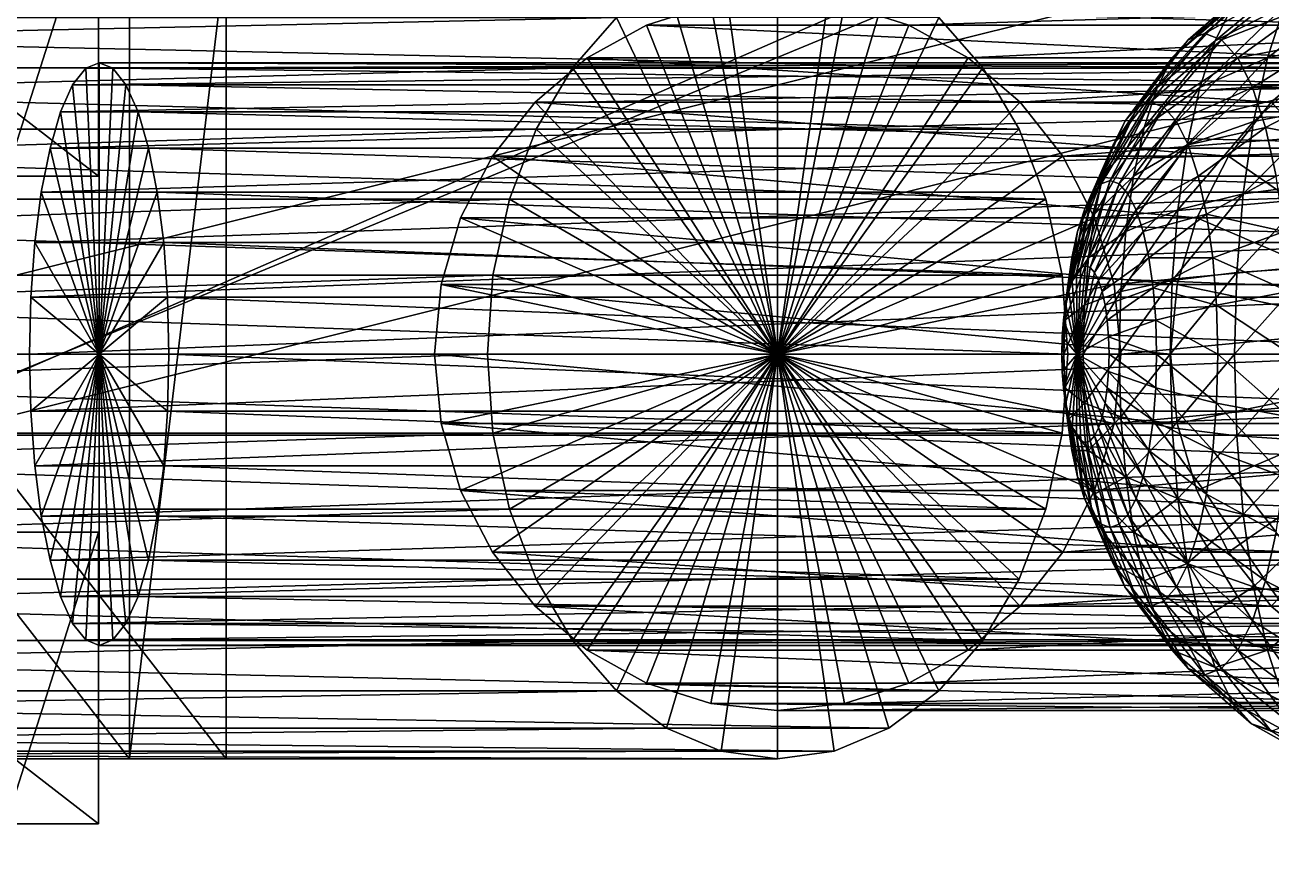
# Model space of a CAD drawing. Header units: millimetres. Extents: x -510 to 550, y -577 to 577.
# Drawn here: x 252.8 to 329.8, y 228.9 to 280.3 of the extents above; entities that cross this region are included whole.
import ezdxf

# ---------------------------------------------------------------- set-up
doc = ezdxf.new("R2010")
doc.units = ezdxf.units.MM
for name, color, linetype, true_color in [('aux_case_cover', 7, 'Continuous', 0xd6dee3), ('aux_case_floor', 7, 'Continuous', 0xd6dee3), ('aux_left_carriage', 7, 'Continuous', 0x5c6b75), ('aux_right_carriage', 7, 'Continuous', 0x5c6b75), ('bogie_left_visual_1', 7, 'Continuous', 0x5c6b75), ('secondary_elbow_joint_visual', 7, 'Continuous', 0xd6dee3), ('secondary_gripper_palm_visual', 7, 'Continuous', 0xd6dee3), ('secondary_link1_visual', 7, 'Continuous', 0xd6dee3), ('secondary_link2_visual', 7, 'Continuous', 0xd6dee3), ('secondary_link3_visual', 7, 'Continuous', 0xd6dee3)]:
    doc.layers.add(name, color=color, linetype=linetype, true_color=true_color)

msp = doc.modelspace()

# ---------------------------------------------------------------- linework, layer by layer
at = {"layer": 'aux_case_cover', "true_color": 0xd6dee3}
for points in [[(104, 194, 265), (406, 326, 265), (406, 194, 265)], [(104, 194, 265), (104, 326, 265), (406, 326, 265)], [(104, 194, 271), (406, 194, 271), (406, 326, 271)], [(104, 194, 271), (406, 326, 271), (104, 326, 271)]]:
    msp.add_3dface(points, dxfattribs=at)
at = {"layer": 'aux_case_floor', "true_color": 0xd6dee3}
for points in [[(110, 200, -39), (400, 320, -39), (400, 200, -39)], [(110, 200, -39), (110, 320, -39), (400, 320, -39)], [(110, 200, -33), (400, 200, -33), (400, 320, -33)], [(110, 200, -33), (400, 320, -33), (110, 320, -33)]]:
    msp.add_3dface(points, dxfattribs=at)
at = {"layer": 'aux_left_carriage', "true_color": 0x5c6b75}
for points in [[(257.388, 271, 204.235), (234.085, 289, 209.977), (234.085, 271, 209.977)], [(257.388, 271, 204.235), (257.388, 289, 204.235), (234.085, 289, 209.977)], [(257.388, 289, 204.235), (257.388, 271, 204.235), (251.646, 271, 180.932)], [(257.388, 289, 204.235), (251.646, 271, 180.932), (251.646, 289, 180.932)], [(257.388, 271, 204.235), (234.085, 271, 209.977), (228.343, 271, 186.674)], [(257.388, 271, 204.235), (228.343, 271, 186.674), (251.646, 271, 180.932)]]:
    msp.add_3dface(points, dxfattribs=at)
at = {"layer": 'aux_right_carriage', "true_color": 0x5c6b75}
for points in [[(257.388, 231, 204.235), (234.085, 249, 209.977), (234.085, 231, 209.977)], [(257.388, 231, 204.235), (257.388, 249, 204.235), (234.085, 249, 209.977)], [(234.085, 249, 209.977), (257.388, 249, 204.235), (251.646, 249, 180.932)], [(257.388, 249, 204.235), (257.388, 231, 204.235), (251.646, 231, 180.932)], [(257.388, 249, 204.235), (251.646, 231, 180.932), (251.646, 249, 180.932)], [(257.388, 231, 204.235), (234.085, 231, 209.977), (228.343, 231, 186.674)], [(257.388, 231, 204.235), (228.343, 231, 186.674), (251.646, 231, 180.932)]]:
    msp.add_3dface(points, dxfattribs=at)
at = {"layer": 'bogie_left_visual_1', "true_color": 0x5c6b75}
for points in [[(212.709, 255, -108.201), (412.881, 305, -298.075), (412.881, 255, -298.075)], [(212.709, 255, -108.201), (212.709, 305, -108.201), (412.881, 305, -298.075)], [(247.119, 255, -71.925), (447.291, 255, -261.799), (447.291, 305, -261.799)], [(247.119, 255, -71.925), (447.291, 305, -261.799), (247.119, 305, -71.925)], [(212.709, 255, -108.201), (412.881, 255, -298.075), (447.291, 255, -261.799)], [(212.709, 255, -108.201), (447.291, 255, -261.799), (247.119, 255, -71.925)]]:
    msp.add_3dface(points, dxfattribs=at)
at = {"layer": 'secondary_elbow_joint_visual', "true_color": 0xd6dee3}
for points in [[(331.843, 283.899, 163.661), (330.647, 281.509, 159.352), (326.367, 279.358, 162.032)], [(331.843, 283.899, 163.661), (326.367, 279.358, 162.032), (327.444, 281.509, 165.91)], [(328.612, 282.834, 170.118), (327.444, 281.509, 165.91), (323.712, 278.292, 168.329)], [(328.612, 282.834, 170.118), (323.712, 278.292, 168.329), (324.705, 279.419, 171.908)], [(329.827, 283.281, 174.495), (328.612, 282.834, 170.118), (324.705, 279.419, 171.908)], [(329.827, 283.281, 174.495), (324.705, 279.419, 171.908), (325.739, 279.799, 175.63)], [(331.042, 282.834, 178.871), (329.827, 283.281, 174.495), (325.739, 279.799, 175.63)], [(331.042, 282.834, 178.871), (325.739, 279.799, 175.63), (326.772, 279.419, 179.352)], [(332.21, 281.509, 183.08), (331.042, 282.834, 178.871), (326.772, 279.419, 179.352)], [(335.471, 282.834, 157.094), (334.358, 279.419, 153.084), (329.598, 278.292, 155.575)], [(335.471, 282.834, 157.094), (329.598, 278.292, 155.575), (330.647, 281.509, 159.352)], [(327.444, 281.509, 165.91), (326.367, 279.358, 162.032), (322.796, 276.462, 165.031)], [(327.444, 281.509, 165.91), (322.796, 276.462, 165.031), (323.712, 278.292, 168.329)], [(330.647, 281.509, 159.352), (329.598, 278.292, 155.575), (325.423, 276.462, 158.633)], [(330.647, 281.509, 159.352), (325.423, 276.462, 158.633), (326.367, 279.358, 162.032)], [(332.21, 281.509, 183.08), (326.772, 279.419, 179.352), (327.765, 278.292, 182.931)], [(333.287, 279.358, 186.958), (332.21, 281.509, 183.08), (327.765, 278.292, 182.931)], [(325.739, 279.799, 175.63), (324.705, 279.419, 171.908), (321.572, 275.257, 173.637)], [(325.739, 279.799, 175.63), (321.572, 275.257, 173.637), (322.383, 275.556, 176.561)], [(326.772, 279.419, 179.352), (325.739, 279.799, 175.63), (322.383, 275.556, 176.561)], [(324.705, 279.419, 171.908), (323.712, 278.292, 168.329), (320.791, 274.372, 170.825)], [(324.705, 279.419, 171.908), (320.791, 274.372, 170.825), (321.572, 275.257, 173.637)], [(326.367, 279.358, 162.032), (325.423, 276.462, 158.633), (321.994, 274, 162.14)], [(326.367, 279.358, 162.032), (321.994, 274, 162.14), (322.796, 276.462, 165.031)], [(326.772, 279.419, 179.352), (322.383, 275.556, 176.561), (323.195, 275.257, 179.486)], [(327.765, 278.292, 182.931), (326.772, 279.419, 179.352), (323.195, 275.257, 179.486)], [(333.287, 279.358, 186.958), (327.765, 278.292, 182.931), (328.681, 276.462, 186.229)], [(334.231, 276.462, 190.357), (333.287, 279.358, 186.958), (328.681, 276.462, 186.229)], [(334.358, 279.419, 153.084), (333.445, 275.257, 149.793), (328.738, 274.372, 152.475)], [(334.358, 279.419, 153.084), (328.738, 274.372, 152.475), (329.598, 278.292, 155.575)], [(323.712, 278.292, 168.329), (322.796, 276.462, 165.031), (320.072, 272.934, 168.234)], [(323.712, 278.292, 168.329), (320.072, 272.934, 168.234), (320.791, 274.372, 170.825)], [(327.765, 278.292, 182.931), (323.195, 275.257, 179.486), (323.976, 274.372, 182.297)], [(328.681, 276.462, 186.229), (327.765, 278.292, 182.931), (323.976, 274.372, 182.297)], [(329.598, 278.292, 155.575), (328.738, 274.372, 152.475), (324.649, 272.934, 155.843)], [(329.598, 278.292, 155.575), (324.649, 272.934, 155.843), (325.423, 276.462, 158.633)], [(322.796, 276.462, 165.031), (321.994, 274, 162.14), (319.441, 271, 165.962)], [(322.796, 276.462, 165.031), (319.441, 271, 165.962), (320.072, 272.934, 168.234)], [(325.423, 276.462, 158.633), (324.649, 272.934, 155.843), (321.335, 271, 159.768)], [(325.423, 276.462, 158.633), (321.335, 271, 159.768), (321.994, 274, 162.14)], [(328.681, 276.462, 186.229), (323.976, 274.372, 182.297), (324.695, 272.934, 184.889)], [(329.484, 274, 189.12), (328.681, 276.462, 186.229), (324.695, 272.934, 184.889)], [(334.231, 276.462, 190.357), (328.681, 276.462, 186.229), (329.484, 274, 189.12)], [(335.005, 272.934, 193.147), (334.231, 276.462, 190.357), (329.484, 274, 189.12)], [(321.572, 275.257, 173.637), (320.791, 274.372, 170.825), (318.793, 269.899, 173.302)], [(321.572, 275.257, 173.637), (318.793, 269.899, 173.302), (319.331, 270.509, 175.239)], [(322.383, 275.556, 176.561), (321.572, 275.257, 173.637), (319.331, 270.509, 175.239)], [(322.383, 275.556, 176.561), (319.331, 270.509, 175.239), (319.89, 270.715, 177.254)], [(323.195, 275.257, 179.486), (322.383, 275.556, 176.561), (319.89, 270.715, 177.254)], [(323.195, 275.257, 179.486), (319.89, 270.715, 177.254), (320.449, 270.509, 179.268)], [(323.976, 274.372, 182.297), (323.195, 275.257, 179.486), (320.449, 270.509, 179.268)], [(333.445, 275.257, 149.793), (332.766, 270.509, 147.348), (328.098, 269.899, 150.171)], [(333.445, 275.257, 149.793), (328.098, 269.899, 150.171), (328.738, 274.372, 152.475)], [(320.791, 274.372, 170.825), (320.072, 272.934, 168.234), (318.298, 268.909, 171.517)], [(320.791, 274.372, 170.825), (318.298, 268.909, 171.517), (318.793, 269.899, 173.302)], [(323.976, 274.372, 182.297), (320.449, 270.509, 179.268), (320.987, 269.899, 181.205)], [(324.695, 272.934, 184.889), (323.976, 274.372, 182.297), (320.987, 269.899, 181.205)], [(328.738, 274.372, 152.475), (328.098, 269.899, 150.171), (324.073, 268.909, 153.77)], [(328.738, 274.372, 152.475), (324.073, 268.909, 153.77), (324.649, 272.934, 155.843)], [(321.994, 274, 162.14), (321.335, 271, 159.768), (318.923, 268.642, 164.098)], [(321.994, 274, 162.14), (318.923, 268.642, 164.098), (319.441, 271, 165.962)], [(329.484, 274, 189.12), (324.695, 272.934, 184.889), (325.326, 271, 187.16)], [(330.142, 271, 191.492), (329.484, 274, 189.12), (325.326, 271, 187.16)], [(335.005, 272.934, 193.147), (329.484, 274, 189.12), (330.142, 271, 191.492)], [(320.072, 272.934, 168.234), (319.441, 271, 165.962), (317.863, 267.577, 169.953)], [(320.072, 272.934, 168.234), (317.863, 267.577, 169.953), (318.298, 268.909, 171.517)], [(324.649, 272.934, 155.843), (324.073, 268.909, 153.77), (320.846, 267.577, 158.005)], [(324.649, 272.934, 155.843), (320.846, 267.577, 158.005), (321.335, 271, 159.768)], [(324.695, 272.934, 184.889), (320.987, 269.899, 181.205), (321.483, 268.909, 182.99)], [(325.326, 271, 187.16), (324.695, 272.934, 184.889), (321.483, 268.909, 182.99)], [(319.441, 271, 165.962), (318.923, 268.642, 164.098), (317.507, 265.953, 168.669)], [(319.441, 271, 165.962), (317.507, 265.953, 168.669), (317.863, 267.577, 169.953)], [(319.331, 270.509, 175.239), (318.793, 269.899, 173.302), (317.796, 265.047, 175.665)], [(319.331, 270.509, 175.239), (317.796, 265.047, 175.665), (318.07, 265.358, 176.653)], [(319.89, 270.715, 177.254), (319.331, 270.509, 175.239), (318.07, 265.358, 176.653)], [(319.89, 270.715, 177.254), (318.07, 265.358, 176.653), (318.355, 265.463, 177.68)], [(320.449, 270.509, 179.268), (319.89, 270.715, 177.254), (318.355, 265.463, 177.68)], [(320.449, 270.509, 179.268), (318.355, 265.463, 177.68), (318.64, 265.358, 178.707)], [(321.335, 271, 159.768), (320.846, 267.577, 158.005), (318.539, 265.953, 162.713)], [(321.335, 271, 159.768), (318.539, 265.953, 162.713), (318.923, 268.642, 164.098)], [(320.987, 269.899, 181.205), (320.449, 270.509, 179.268), (318.64, 265.358, 178.707)], [(325.326, 271, 187.16), (321.483, 268.909, 182.99), (321.917, 267.577, 184.554)], [(325.843, 268.642, 189.024), (325.326, 271, 187.16), (321.917, 267.577, 184.554)], [(330.142, 271, 191.492), (325.326, 271, 187.16), (325.843, 268.642, 189.024)], [(330.632, 267.577, 193.255), (330.142, 271, 191.492), (325.843, 268.642, 189.024)], [(332.766, 270.509, 147.348), (332.348, 265.358, 145.842), (327.705, 265.047, 148.753)], [(332.766, 270.509, 147.348), (327.705, 265.047, 148.753), (328.098, 269.899, 150.171)], [(318.793, 269.899, 173.302), (318.298, 268.909, 171.517), (317.543, 264.542, 174.755)], [(318.793, 269.899, 173.302), (317.543, 264.542, 174.755), (317.796, 265.047, 175.665)], [(320.987, 269.899, 181.205), (318.64, 265.358, 178.707), (318.914, 265.047, 179.694)], [(321.483, 268.909, 182.99), (320.987, 269.899, 181.205), (318.914, 265.047, 179.694)], [(328.098, 269.899, 150.171), (327.705, 265.047, 148.753), (323.719, 264.542, 152.493)], [(328.098, 269.899, 150.171), (323.719, 264.542, 152.493), (324.073, 268.909, 153.77)], [(318.298, 268.909, 171.517), (317.863, 267.577, 169.953), (317.322, 263.863, 173.958)], [(318.298, 268.909, 171.517), (317.322, 263.863, 173.958), (317.543, 264.542, 174.755)], [(321.483, 268.909, 182.99), (318.914, 265.047, 179.694), (319.167, 264.542, 180.604)], [(321.917, 267.577, 184.554), (321.483, 268.909, 182.99), (319.167, 264.542, 180.604)], [(324.073, 268.909, 153.77), (323.719, 264.542, 152.493), (320.544, 263.863, 156.919)], [(324.073, 268.909, 153.77), (320.544, 263.863, 156.919), (320.846, 267.577, 158.005)], [(318.923, 268.642, 164.098), (318.539, 265.953, 162.713), (317.242, 264.101, 167.715)], [(318.923, 268.642, 164.098), (317.242, 264.101, 167.715), (317.507, 265.953, 168.669)], [(325.843, 268.642, 189.024), (321.917, 267.577, 184.554), (322.273, 265.953, 185.838)], [(326.228, 265.953, 190.409), (325.843, 268.642, 189.024), (322.273, 265.953, 185.838)], [(330.632, 267.577, 193.255), (325.843, 268.642, 189.024), (326.228, 265.953, 190.409)], [(317.863, 267.577, 169.953), (317.507, 265.953, 168.669), (317.14, 263.035, 173.303)], [(317.863, 267.577, 169.953), (317.14, 263.035, 173.303), (317.322, 263.863, 173.958)], [(320.846, 267.577, 158.005), (320.544, 263.863, 156.919), (318.302, 263.035, 161.86)], [(320.846, 267.577, 158.005), (318.302, 263.035, 161.86), (318.539, 265.953, 162.713)], [(321.917, 267.577, 184.554), (319.167, 264.542, 180.604), (319.388, 263.863, 181.402)], [(322.273, 265.953, 185.838), (321.917, 267.577, 184.554), (319.388, 263.863, 181.402)], [(330.933, 263.863, 194.341), (330.632, 267.577, 193.255), (326.228, 265.953, 190.409)], [(317.507, 265.953, 168.669), (317.242, 264.101, 167.715), (317.005, 262.09, 172.817)], [(317.507, 265.953, 168.669), (317.005, 262.09, 172.817), (317.14, 263.035, 173.303)], [(318.539, 265.953, 162.713), (318.302, 263.035, 161.86), (317.079, 262.09, 167.127)], [(318.539, 265.953, 162.713), (317.079, 262.09, 167.127), (317.242, 264.101, 167.715)], [(322.273, 265.953, 185.838), (319.388, 263.863, 181.402), (319.57, 263.035, 182.056)], [(322.538, 264.101, 186.792), (322.273, 265.953, 185.838), (319.57, 263.035, 182.056)], [(326.228, 265.953, 190.409), (322.273, 265.953, 185.838), (322.538, 264.101, 186.792)], [(326.465, 263.035, 191.262), (326.228, 265.953, 190.409), (322.538, 264.101, 186.792)], [(330.933, 263.863, 194.341), (326.228, 265.953, 190.409), (326.465, 263.035, 191.262)], [(317.796, 265.047, 175.665), (317.543, 264.542, 174.755), (317.837, 260, 177.824)], [(318.07, 265.358, 176.653), (317.796, 265.047, 175.665), (317.837, 260, 177.824)], [(318.64, 265.358, 178.707), (318.355, 265.463, 177.68), (317.837, 260, 177.824)], [(318.355, 265.463, 177.68), (318.07, 265.358, 176.653), (317.837, 260, 177.824)], [(318.914, 265.047, 179.694), (318.64, 265.358, 178.707), (317.837, 260, 177.824)], [(319.167, 264.542, 180.604), (318.914, 265.047, 179.694), (317.837, 260, 177.824)], [(327.705, 265.047, 148.753), (327.572, 260, 148.274), (323.599, 260, 152.062)], [(327.705, 265.047, 148.753), (323.599, 260, 152.062), (323.719, 264.542, 152.493)], [(332.348, 265.358, 145.842), (332.207, 260, 145.334), (327.572, 260, 148.274)], [(332.348, 265.358, 145.842), (327.572, 260, 148.274), (327.705, 265.047, 148.753)], [(317.242, 264.101, 167.715), (317.079, 262.09, 167.127), (316.922, 261.066, 172.517)], [(317.242, 264.101, 167.715), (316.922, 261.066, 172.517), (317.005, 262.09, 172.817)], [(317.543, 264.542, 174.755), (317.322, 263.863, 173.958), (317.837, 260, 177.824)], [(319.388, 263.863, 181.402), (319.167, 264.542, 180.604), (317.837, 260, 177.824)], [(322.538, 264.101, 186.792), (319.57, 263.035, 182.056), (319.705, 262.09, 182.543)], [(322.701, 262.09, 187.38), (322.538, 264.101, 186.792), (319.705, 262.09, 182.543)], [(323.719, 264.542, 152.493), (323.599, 260, 152.062), (320.442, 260, 156.552)], [(323.719, 264.542, 152.493), (320.442, 260, 156.552), (320.544, 263.863, 156.919)], [(326.465, 263.035, 191.262), (322.538, 264.101, 186.792), (322.701, 262.09, 187.38)], [(317.322, 263.863, 173.958), (317.14, 263.035, 173.303), (317.837, 260, 177.824)], [(319.57, 263.035, 182.056), (319.388, 263.863, 181.402), (317.837, 260, 177.824)], [(320.544, 263.863, 156.919), (320.442, 260, 156.552), (318.222, 260, 161.572)], [(320.544, 263.863, 156.919), (318.222, 260, 161.572), (318.302, 263.035, 161.86)], [(331.035, 260, 194.707), (330.933, 263.863, 194.341), (326.465, 263.035, 191.262)], [(317.14, 263.035, 173.303), (317.005, 262.09, 172.817), (317.837, 260, 177.824)], [(318.302, 263.035, 161.86), (318.222, 260, 161.572), (317.024, 260, 166.929)], [(318.302, 263.035, 161.86), (317.024, 260, 166.929), (317.079, 262.09, 167.127)], [(319.705, 262.09, 182.543), (319.57, 263.035, 182.056), (317.837, 260, 177.824)], [(326.545, 260, 191.55), (326.465, 263.035, 191.262), (322.701, 262.09, 187.38)], [(331.035, 260, 194.707), (326.465, 263.035, 191.262), (326.545, 260, 191.55)], [(317.079, 262.09, 167.127), (317.024, 260, 166.929), (316.894, 260, 172.416)], [(317.079, 262.09, 167.127), (316.894, 260, 172.416), (316.922, 261.066, 172.517)], [(317.005, 262.09, 172.817), (316.922, 261.066, 172.517), (317.837, 260, 177.824)], [(319.788, 261.066, 182.842), (319.705, 262.09, 182.543), (317.837, 260, 177.824)], [(322.701, 262.09, 187.38), (319.705, 262.09, 182.543), (319.788, 261.066, 182.842)], [(322.757, 260, 187.578), (322.701, 262.09, 187.38), (319.788, 261.066, 182.842)], [(326.545, 260, 191.55), (322.701, 262.09, 187.38), (322.757, 260, 187.578)], [(316.922, 261.066, 172.517), (316.894, 260, 172.416), (317.837, 260, 177.824)], [(319.816, 260, 182.943), (319.788, 261.066, 182.842), (317.837, 260, 177.824)], [(322.757, 260, 187.578), (319.788, 261.066, 182.842), (319.816, 260, 182.943)], [(317.024, 260, 166.929), (316.922, 258.934, 172.517), (316.894, 260, 172.416)], [(316.894, 260, 172.416), (316.922, 258.934, 172.517), (317.837, 260, 177.824)], [(317.024, 260, 166.929), (317.079, 257.91, 167.127), (316.922, 258.934, 172.517)], [(316.922, 258.934, 172.517), (317.005, 257.91, 172.817), (317.837, 260, 177.824)], [(317.005, 257.91, 172.817), (317.14, 256.965, 173.303), (317.837, 260, 177.824)], [(318.222, 260, 161.572), (317.079, 257.91, 167.127), (317.024, 260, 166.929)], [(318.222, 260, 161.572), (318.302, 256.965, 161.86), (317.079, 257.91, 167.127)], [(317.14, 256.965, 173.303), (317.322, 256.137, 173.958), (317.837, 260, 177.824)], [(317.322, 256.137, 173.958), (317.543, 255.458, 174.755), (317.837, 260, 177.824)], [(317.543, 255.458, 174.755), (317.796, 254.953, 175.665), (317.837, 260, 177.824)], [(317.796, 254.953, 175.665), (318.07, 254.642, 176.653), (317.837, 260, 177.824)], [(318.07, 254.642, 176.653), (318.355, 254.537, 177.68), (317.837, 260, 177.824)], [(318.355, 254.537, 177.68), (318.64, 254.642, 178.707), (317.837, 260, 177.824)], [(318.64, 254.642, 178.707), (318.914, 254.953, 179.694), (317.837, 260, 177.824)], [(318.914, 254.953, 179.694), (319.167, 255.458, 180.604), (317.837, 260, 177.824)], [(319.167, 255.458, 180.604), (319.388, 256.137, 181.402), (317.837, 260, 177.824)], [(319.388, 256.137, 181.402), (319.57, 256.965, 182.056), (317.837, 260, 177.824)], [(319.57, 256.965, 182.056), (319.705, 257.91, 182.543), (317.837, 260, 177.824)], [(319.705, 257.91, 182.543), (319.788, 258.934, 182.842), (317.837, 260, 177.824)], [(319.788, 258.934, 182.842), (319.816, 260, 182.943), (317.837, 260, 177.824)], [(320.442, 260, 156.552), (318.302, 256.965, 161.86), (318.222, 260, 161.572)], [(320.442, 260, 156.552), (320.544, 256.137, 156.919), (318.302, 256.965, 161.86)], [(322.701, 257.91, 187.38), (319.816, 260, 182.943), (319.788, 258.934, 182.842)], [(322.701, 257.91, 187.38), (322.757, 260, 187.578), (319.816, 260, 182.943)], [(323.599, 260, 152.062), (320.544, 256.137, 156.919), (320.442, 260, 156.552)], [(323.599, 260, 152.062), (323.719, 255.458, 152.493), (320.544, 256.137, 156.919)], [(326.465, 256.965, 191.262), (322.757, 260, 187.578), (322.701, 257.91, 187.38)], [(326.465, 256.965, 191.262), (326.545, 260, 191.55), (322.757, 260, 187.578)], [(327.572, 260, 148.274), (323.719, 255.458, 152.493), (323.599, 260, 152.062)], [(327.572, 260, 148.274), (327.705, 254.953, 148.753), (323.719, 255.458, 152.493)], [(330.933, 256.137, 194.341), (326.545, 260, 191.55), (326.465, 256.965, 191.262)], [(330.933, 256.137, 194.341), (331.035, 260, 194.707), (326.545, 260, 191.55)], [(332.207, 260, 145.334), (327.705, 254.953, 148.753), (327.572, 260, 148.274)], [(332.207, 260, 145.334), (332.348, 254.642, 145.842), (327.705, 254.953, 148.753)], [(317.079, 257.91, 167.127), (317.005, 257.91, 172.817), (316.922, 258.934, 172.517)], [(322.538, 255.899, 186.792), (319.788, 258.934, 182.842), (319.705, 257.91, 182.543)], [(322.538, 255.899, 186.792), (322.701, 257.91, 187.38), (319.788, 258.934, 182.842)], [(317.079, 257.91, 167.127), (317.242, 255.899, 167.715), (317.005, 257.91, 172.817)], [(317.242, 255.899, 167.715), (317.14, 256.965, 173.303), (317.005, 257.91, 172.817)], [(318.302, 256.965, 161.86), (317.242, 255.899, 167.715), (317.079, 257.91, 167.127)], [(322.273, 254.047, 185.838), (319.705, 257.91, 182.543), (319.57, 256.965, 182.056)], [(322.273, 254.047, 185.838), (322.538, 255.899, 186.792), (319.705, 257.91, 182.543)], [(326.228, 254.047, 190.409), (322.701, 257.91, 187.38), (322.538, 255.899, 186.792)], [(326.228, 254.047, 190.409), (326.465, 256.965, 191.262), (322.701, 257.91, 187.38)], [(317.242, 255.899, 167.715), (317.507, 254.047, 168.669), (317.14, 256.965, 173.303)], [(317.507, 254.047, 168.669), (317.322, 256.137, 173.958), (317.14, 256.965, 173.303)], [(318.302, 256.965, 161.86), (318.539, 254.047, 162.713), (317.242, 255.899, 167.715)], [(320.544, 256.137, 156.919), (318.539, 254.047, 162.713), (318.302, 256.965, 161.86)], [(321.917, 252.423, 184.554), (319.57, 256.965, 182.056), (319.388, 256.137, 181.402)], [(321.917, 252.423, 184.554), (322.273, 254.047, 185.838), (319.57, 256.965, 182.056)], [(330.632, 252.423, 193.255), (326.465, 256.965, 191.262), (326.228, 254.047, 190.409)], [(330.632, 252.423, 193.255), (330.933, 256.137, 194.341), (326.465, 256.965, 191.262)], [(318.539, 254.047, 162.713), (317.507, 254.047, 168.669), (317.242, 255.899, 167.715)], [(317.507, 254.047, 168.669), (317.863, 252.423, 169.953), (317.322, 256.137, 173.958)], [(317.863, 252.423, 169.953), (317.543, 255.458, 174.755), (317.322, 256.137, 173.958)], [(320.544, 256.137, 156.919), (320.846, 252.423, 158.005), (318.539, 254.047, 162.713)], [(321.483, 251.091, 182.99), (319.388, 256.137, 181.402), (319.167, 255.458, 180.604)], [(321.483, 251.091, 182.99), (321.917, 252.423, 184.554), (319.388, 256.137, 181.402)], [(323.719, 255.458, 152.493), (320.846, 252.423, 158.005), (320.544, 256.137, 156.919)], [(325.843, 251.358, 189.024), (322.538, 255.899, 186.792), (322.273, 254.047, 185.838)], [(325.843, 251.358, 189.024), (326.228, 254.047, 190.409), (322.538, 255.899, 186.792)], [(317.863, 252.423, 169.953), (318.298, 251.091, 171.517), (317.543, 255.458, 174.755)], [(318.298, 251.091, 171.517), (317.796, 254.953, 175.665), (317.543, 255.458, 174.755)], [(318.298, 251.091, 171.517), (318.793, 250.101, 173.302), (317.796, 254.953, 175.665)], [(318.793, 250.101, 173.302), (318.07, 254.642, 176.653), (317.796, 254.953, 175.665)], [(320.449, 249.491, 179.268), (318.914, 254.953, 179.694), (318.64, 254.642, 178.707)], [(320.987, 250.101, 181.205), (319.167, 255.458, 180.604), (318.914, 254.953, 179.694)], [(320.449, 249.491, 179.268), (320.987, 250.101, 181.205), (318.914, 254.953, 179.694)], [(320.987, 250.101, 181.205), (321.483, 251.091, 182.99), (319.167, 255.458, 180.604)], [(323.719, 255.458, 152.493), (324.073, 251.091, 153.77), (320.846, 252.423, 158.005)], [(327.705, 254.953, 148.753), (324.073, 251.091, 153.77), (323.719, 255.458, 152.493)], [(327.705, 254.953, 148.753), (328.098, 250.101, 150.171), (324.073, 251.091, 153.77)], [(332.348, 254.642, 145.842), (328.098, 250.101, 150.171), (327.705, 254.953, 148.753)], [(318.793, 250.101, 173.302), (319.331, 249.491, 175.239), (318.07, 254.642, 176.653)], [(319.331, 249.491, 175.239), (318.355, 254.537, 177.68), (318.07, 254.642, 176.653)], [(319.89, 249.285, 177.254), (318.64, 254.642, 178.707), (318.355, 254.537, 177.68)], [(319.331, 249.491, 175.239), (319.89, 249.285, 177.254), (318.355, 254.537, 177.68)], [(319.89, 249.285, 177.254), (320.449, 249.491, 179.268), (318.64, 254.642, 178.707)], [(332.348, 254.642, 145.842), (332.766, 249.491, 147.348), (328.098, 250.101, 150.171)], [(318.539, 254.047, 162.713), (318.923, 251.358, 164.098), (317.507, 254.047, 168.669)], [(318.923, 251.358, 164.098), (317.863, 252.423, 169.953), (317.507, 254.047, 168.669)], [(320.846, 252.423, 158.005), (318.923, 251.358, 164.098), (318.539, 254.047, 162.713)], [(325.326, 249, 187.16), (322.273, 254.047, 185.838), (321.917, 252.423, 184.554)], [(325.326, 249, 187.16), (325.843, 251.358, 189.024), (322.273, 254.047, 185.838)], [(330.142, 249, 191.492), (326.228, 254.047, 190.409), (325.843, 251.358, 189.024)], [(330.142, 249, 191.492), (330.632, 252.423, 193.255), (326.228, 254.047, 190.409)], [(318.923, 251.358, 164.098), (319.441, 249, 165.962), (317.863, 252.423, 169.953)], [(319.441, 249, 165.962), (318.298, 251.091, 171.517), (317.863, 252.423, 169.953)], [(320.846, 252.423, 158.005), (321.335, 249, 159.768), (318.923, 251.358, 164.098)], [(324.073, 251.091, 153.77), (321.335, 249, 159.768), (320.846, 252.423, 158.005)], [(324.695, 247.066, 184.889), (321.917, 252.423, 184.554), (321.483, 251.091, 182.99)], [(324.695, 247.066, 184.889), (325.326, 249, 187.16), (321.917, 252.423, 184.554)], [(319.441, 249, 165.962), (320.072, 247.066, 168.234), (318.298, 251.091, 171.517)], [(320.072, 247.066, 168.234), (318.793, 250.101, 173.302), (318.298, 251.091, 171.517)], [(321.335, 249, 159.768), (319.441, 249, 165.962), (318.923, 251.358, 164.098)], [(323.976, 245.628, 182.297), (321.483, 251.091, 182.99), (320.987, 250.101, 181.205)], [(324.073, 251.091, 153.77), (324.649, 247.066, 155.843), (321.335, 249, 159.768)], [(323.976, 245.628, 182.297), (324.695, 247.066, 184.889), (321.483, 251.091, 182.99)], [(328.098, 250.101, 150.171), (324.649, 247.066, 155.843), (324.073, 251.091, 153.77)], [(329.484, 246, 189.12), (325.843, 251.358, 189.024), (325.326, 249, 187.16)], [(329.484, 246, 189.12), (330.142, 249, 191.492), (325.843, 251.358, 189.024)], [(320.072, 247.066, 168.234), (320.791, 245.628, 170.825), (318.793, 250.101, 173.302)], [(320.791, 245.628, 170.825), (319.331, 249.491, 175.239), (318.793, 250.101, 173.302)], [(320.791, 245.628, 170.825), (321.572, 244.743, 173.637), (319.331, 249.491, 175.239)], [(321.572, 244.743, 173.637), (319.89, 249.285, 177.254), (319.331, 249.491, 175.239)], [(322.383, 244.444, 176.561), (320.449, 249.491, 179.268), (319.89, 249.285, 177.254)], [(323.195, 244.743, 179.486), (320.987, 250.101, 181.205), (320.449, 249.491, 179.268)], [(322.383, 244.444, 176.561), (323.195, 244.743, 179.486), (320.449, 249.491, 179.268)], [(323.195, 244.743, 179.486), (323.976, 245.628, 182.297), (320.987, 250.101, 181.205)], [(328.098, 250.101, 150.171), (328.738, 245.628, 152.475), (324.649, 247.066, 155.843)], [(332.766, 249.491, 147.348), (328.738, 245.628, 152.475), (328.098, 250.101, 150.171)], [(332.766, 249.491, 147.348), (333.445, 244.743, 149.793), (328.738, 245.628, 152.475)], [(321.335, 249, 159.768), (321.994, 246, 162.14), (319.441, 249, 165.962)], [(321.994, 246, 162.14), (320.072, 247.066, 168.234), (319.441, 249, 165.962)], [(321.572, 244.743, 173.637), (322.383, 244.444, 176.561), (319.89, 249.285, 177.254)], [(324.649, 247.066, 155.843), (321.994, 246, 162.14), (321.335, 249, 159.768)], [(328.681, 243.538, 186.229), (325.326, 249, 187.16), (324.695, 247.066, 184.889)], [(328.681, 243.538, 186.229), (329.484, 246, 189.12), (325.326, 249, 187.16)], [(334.231, 243.538, 190.357), (330.142, 249, 191.492), (329.484, 246, 189.12)], [(321.994, 246, 162.14), (322.796, 243.538, 165.031), (320.072, 247.066, 168.234)], [(322.796, 243.538, 165.031), (320.791, 245.628, 170.825), (320.072, 247.066, 168.234)], [(324.649, 247.066, 155.843), (325.423, 243.538, 158.633), (321.994, 246, 162.14)], [(327.765, 241.708, 182.931), (324.695, 247.066, 184.889), (323.976, 245.628, 182.297)], [(328.738, 245.628, 152.475), (325.423, 243.538, 158.633), (324.649, 247.066, 155.843)], [(327.765, 241.708, 182.931), (328.681, 243.538, 186.229), (324.695, 247.066, 184.889)], [(322.796, 243.538, 165.031), (323.712, 241.708, 168.329), (320.791, 245.628, 170.825)], [(323.712, 241.708, 168.329), (321.572, 244.743, 173.637), (320.791, 245.628, 170.825)], [(325.423, 243.538, 158.633), (322.796, 243.538, 165.031), (321.994, 246, 162.14)], [(326.772, 240.581, 179.352), (323.976, 245.628, 182.297), (323.195, 244.743, 179.486)], [(326.772, 240.581, 179.352), (327.765, 241.708, 182.931), (323.976, 245.628, 182.297)], [(328.738, 245.628, 152.475), (329.598, 241.708, 155.575), (325.423, 243.538, 158.633)], [(333.287, 240.642, 186.958), (329.484, 246, 189.12), (328.681, 243.538, 186.229)], [(333.445, 244.743, 149.793), (329.598, 241.708, 155.575), (328.738, 245.628, 152.475)], [(333.287, 240.642, 186.958), (334.231, 243.538, 190.357), (329.484, 246, 189.12)], [(323.712, 241.708, 168.329), (324.705, 240.581, 171.908), (321.572, 244.743, 173.637)], [(324.705, 240.581, 171.908), (322.383, 244.444, 176.561), (321.572, 244.743, 173.637)], [(325.739, 240.201, 175.63), (323.195, 244.743, 179.486), (322.383, 244.444, 176.561)], [(324.705, 240.581, 171.908), (325.739, 240.201, 175.63), (322.383, 244.444, 176.561)], [(325.739, 240.201, 175.63), (326.772, 240.581, 179.352), (323.195, 244.743, 179.486)], [(333.445, 244.743, 149.793), (334.358, 240.581, 153.084), (329.598, 241.708, 155.575)], [(325.423, 243.538, 158.633), (326.367, 240.642, 162.032), (322.796, 243.538, 165.031)], [(326.367, 240.642, 162.032), (323.712, 241.708, 168.329), (322.796, 243.538, 165.031)], [(329.598, 241.708, 155.575), (326.367, 240.642, 162.032), (325.423, 243.538, 158.633)], [(332.21, 238.491, 183.08), (328.681, 243.538, 186.229), (327.765, 241.708, 182.931)], [(332.21, 238.491, 183.08), (333.287, 240.642, 186.958), (328.681, 243.538, 186.229)], [(326.367, 240.642, 162.032), (327.444, 238.491, 165.91), (323.712, 241.708, 168.329)], [(327.444, 238.491, 165.91), (324.705, 240.581, 171.908), (323.712, 241.708, 168.329)], [(329.598, 241.708, 155.575), (330.647, 238.491, 159.352), (326.367, 240.642, 162.032)], [(331.042, 237.166, 178.871), (327.765, 241.708, 182.931), (326.772, 240.581, 179.352)], [(331.042, 237.166, 178.871), (332.21, 238.491, 183.08), (327.765, 241.708, 182.931)], [(334.358, 240.581, 153.084), (330.647, 238.491, 159.352), (329.598, 241.708, 155.575)], [(327.444, 238.491, 165.91), (328.612, 237.166, 170.118), (324.705, 240.581, 171.908)], [(328.612, 237.166, 170.118), (325.739, 240.201, 175.63), (324.705, 240.581, 171.908)], [(329.827, 236.719, 174.495), (326.772, 240.581, 179.352), (325.739, 240.201, 175.63)], [(330.647, 238.491, 159.352), (327.444, 238.491, 165.91), (326.367, 240.642, 162.032)], [(329.827, 236.719, 174.495), (331.042, 237.166, 178.871), (326.772, 240.581, 179.352)], [(328.612, 237.166, 170.118), (329.827, 236.719, 174.495), (325.739, 240.201, 175.63)], [(330.647, 238.491, 159.352), (331.843, 236.101, 163.661), (327.444, 238.491, 165.91)], [(331.843, 236.101, 163.661), (328.612, 237.166, 170.118), (327.444, 238.491, 165.91)], [(331.843, 236.101, 163.661), (333.141, 234.628, 168.337), (328.612, 237.166, 170.118)], [(333.141, 234.628, 168.337), (329.827, 236.719, 174.495), (328.612, 237.166, 170.118)]]:
    msp.add_3dface(points, dxfattribs=at)
at = {"layer": 'secondary_gripper_palm_visual', "true_color": 0xd6dee3}
for points in [[(259.294, 235, 178.533), (220.456, 235, 188.103), (220.456, 285, 188.103)], [(259.294, 235, 178.533), (220.456, 285, 188.103), (259.294, 285, 178.533)], [(265.275, 235, 202.807), (226.437, 285, 212.377), (226.437, 235, 212.377)], [(265.275, 235, 202.807), (265.275, 285, 202.807), (226.437, 285, 212.377)], [(265.275, 285, 202.807), (265.275, 235, 202.807), (259.294, 235, 178.533)], [(265.275, 285, 202.807), (259.294, 235, 178.533), (259.294, 285, 178.533)], [(265.275, 235, 202.807), (226.437, 235, 212.377), (220.456, 235, 188.103)], [(265.275, 235, 202.807), (220.456, 235, 188.103), (259.294, 235, 178.533)]]:
    msp.add_3dface(points, dxfattribs=at)
at = {"layer": 'secondary_link1_visual', "true_color": 0xd6dee3}
for points in [[(295.842, 284.52, 3.131), (299.341, 285, 6.529), (299.341, 260, 6.529)], [(299.341, 285, 6.529), (302.84, 284.52, 9.927), (299.341, 260, 6.529)], [(292.478, 283.097, -0.137), (295.842, 284.52, 3.131), (299.341, 260, 6.529)], [(302.84, 284.52, 9.927), (306.204, 283.097, 13.194), (299.341, 260, 6.529)], [(289.378, 280.787, -3.148), (292.478, 283.097, -0.137), (299.341, 260, 6.529)], [(306.204, 283.097, 13.194), (309.305, 280.787, 16.205), (299.341, 260, 6.529)], [(147.319, 277.678, 137.684), (150.037, 280.787, 140.324), (289.378, 280.787, -3.148)], [(147.319, 277.678, 137.684), (289.378, 280.787, -3.148), (286.66, 277.678, -5.788)], [(169.964, 280.787, 159.677), (172.681, 277.678, 162.316), (312.022, 277.678, 18.845)], [(169.964, 280.787, 159.677), (312.022, 277.678, 18.845), (309.305, 280.787, 16.205)], [(286.66, 277.678, -5.788), (289.378, 280.787, -3.148), (299.341, 260, 6.529)], [(309.305, 280.787, 16.205), (312.022, 277.678, 18.845), (299.341, 260, 6.529)], [(145.089, 273.889, 135.518), (147.319, 277.678, 137.684), (286.66, 277.678, -5.788)], [(145.089, 273.889, 135.518), (286.66, 277.678, -5.788), (284.43, 273.889, -7.954)], [(172.681, 277.678, 162.316), (174.912, 273.889, 164.482), (314.253, 273.889, 21.011)], [(172.681, 277.678, 162.316), (314.253, 273.889, 21.011), (312.022, 277.678, 18.845)], [(284.43, 273.889, -7.954), (286.66, 277.678, -5.788), (299.341, 260, 6.529)], [(312.022, 277.678, 18.845), (314.253, 273.889, 21.011), (299.341, 260, 6.529)], [(143.431, 269.567, 133.908), (145.089, 273.889, 135.518), (284.43, 273.889, -7.954)], [(143.431, 269.567, 133.908), (284.43, 273.889, -7.954), (282.772, 269.567, -9.563)], [(174.912, 273.889, 164.482), (176.569, 269.567, 166.092), (315.91, 269.567, 22.62)], [(174.912, 273.889, 164.482), (315.91, 269.567, 22.62), (314.253, 273.889, 21.011)], [(282.772, 269.567, -9.563), (284.43, 273.889, -7.954), (299.341, 260, 6.529)], [(314.253, 273.889, 21.011), (315.91, 269.567, 22.62), (299.341, 260, 6.529)], [(142.411, 264.877, 132.917), (143.431, 269.567, 133.908), (282.772, 269.567, -9.563)], [(142.411, 264.877, 132.917), (282.772, 269.567, -9.563), (281.752, 264.877, -10.554)], [(176.569, 269.567, 166.092), (177.59, 264.877, 167.083), (316.93, 264.877, 23.611)], [(176.569, 269.567, 166.092), (316.93, 264.877, 23.611), (315.91, 269.567, 22.62)], [(281.752, 264.877, -10.554), (282.772, 269.567, -9.563), (299.341, 260, 6.529)], [(315.91, 269.567, 22.62), (316.93, 264.877, 23.611), (299.341, 260, 6.529)], [(142.066, 260, 132.583), (142.411, 264.877, 132.917), (281.752, 264.877, -10.554)], [(142.066, 260, 132.583), (281.752, 264.877, -10.554), (281.407, 260, -10.889)], [(177.59, 264.877, 167.083), (177.934, 260, 167.418), (317.275, 260, 23.946)], [(177.59, 264.877, 167.083), (317.275, 260, 23.946), (316.93, 264.877, 23.611)], [(281.407, 260, -10.889), (281.752, 264.877, -10.554), (299.341, 260, 6.529)], [(316.93, 264.877, 23.611), (317.275, 260, 23.946), (299.341, 260, 6.529)], [(142.411, 255.123, 132.917), (142.066, 260, 132.583), (281.407, 260, -10.889)], [(142.411, 255.123, 132.917), (281.407, 260, -10.889), (281.752, 255.123, -10.554)], [(177.934, 260, 167.418), (177.59, 255.123, 167.083), (316.93, 255.123, 23.611)], [(177.934, 260, 167.418), (316.93, 255.123, 23.611), (317.275, 260, 23.946)], [(281.752, 255.123, -10.554), (281.407, 260, -10.889), (299.341, 260, 6.529)], [(282.772, 250.433, -9.563), (281.752, 255.123, -10.554), (299.341, 260, 6.529)], [(284.43, 246.111, -7.954), (282.772, 250.433, -9.563), (299.341, 260, 6.529)], [(286.66, 242.322, -5.788), (284.43, 246.111, -7.954), (299.341, 260, 6.529)], [(289.378, 239.213, -3.148), (286.66, 242.322, -5.788), (299.341, 260, 6.529)], [(292.478, 236.903, -0.137), (289.378, 239.213, -3.148), (299.341, 260, 6.529)], [(295.842, 235.48, 3.131), (292.478, 236.903, -0.137), (299.341, 260, 6.529)], [(299.341, 235, 6.529), (295.842, 235.48, 3.131), (299.341, 260, 6.529)], [(317.275, 260, 23.946), (316.93, 255.123, 23.611), (299.341, 260, 6.529)], [(316.93, 255.123, 23.611), (315.91, 250.433, 22.62), (299.341, 260, 6.529)], [(315.91, 250.433, 22.62), (314.253, 246.111, 21.011), (299.341, 260, 6.529)], [(314.253, 246.111, 21.011), (312.022, 242.322, 18.845), (299.341, 260, 6.529)], [(312.022, 242.322, 18.845), (309.305, 239.213, 16.205), (299.341, 260, 6.529)], [(309.305, 239.213, 16.205), (306.204, 236.903, 13.194), (299.341, 260, 6.529)], [(306.204, 236.903, 13.194), (302.84, 235.48, 9.927), (299.341, 260, 6.529)], [(302.84, 235.48, 9.927), (299.341, 235, 6.529), (299.341, 260, 6.529)], [(143.431, 250.433, 133.908), (142.411, 255.123, 132.917), (281.752, 255.123, -10.554)], [(143.431, 250.433, 133.908), (281.752, 255.123, -10.554), (282.772, 250.433, -9.563)], [(177.59, 255.123, 167.083), (176.569, 250.433, 166.092), (315.91, 250.433, 22.62)], [(177.59, 255.123, 167.083), (315.91, 250.433, 22.62), (316.93, 255.123, 23.611)], [(145.089, 246.111, 135.518), (143.431, 250.433, 133.908), (282.772, 250.433, -9.563)], [(145.089, 246.111, 135.518), (282.772, 250.433, -9.563), (284.43, 246.111, -7.954)], [(176.569, 250.433, 166.092), (174.912, 246.111, 164.482), (314.253, 246.111, 21.011)], [(176.569, 250.433, 166.092), (314.253, 246.111, 21.011), (315.91, 250.433, 22.62)], [(147.319, 242.322, 137.684), (145.089, 246.111, 135.518), (284.43, 246.111, -7.954)], [(147.319, 242.322, 137.684), (284.43, 246.111, -7.954), (286.66, 242.322, -5.788)], [(174.912, 246.111, 164.482), (172.681, 242.322, 162.316), (312.022, 242.322, 18.845)], [(174.912, 246.111, 164.482), (312.022, 242.322, 18.845), (314.253, 246.111, 21.011)], [(150.037, 239.213, 140.324), (147.319, 242.322, 137.684), (286.66, 242.322, -5.788)], [(150.037, 239.213, 140.324), (286.66, 242.322, -5.788), (289.378, 239.213, -3.148)], [(172.681, 242.322, 162.316), (169.964, 239.213, 159.677), (309.305, 239.213, 16.205)], [(172.681, 242.322, 162.316), (309.305, 239.213, 16.205), (312.022, 242.322, 18.845)], [(153.137, 236.903, 143.335), (150.037, 239.213, 140.324), (289.378, 239.213, -3.148)], [(153.137, 236.903, 143.335), (289.378, 239.213, -3.148), (292.478, 236.903, -0.137)], [(169.964, 239.213, 159.677), (166.863, 236.903, 156.666), (306.204, 236.903, 13.194)], [(169.964, 239.213, 159.677), (306.204, 236.903, 13.194), (309.305, 239.213, 16.205)], [(156.502, 235.48, 146.602), (153.137, 236.903, 143.335), (292.478, 236.903, -0.137)], [(156.502, 235.48, 146.602), (292.478, 236.903, -0.137), (295.842, 235.48, 3.131)], [(166.863, 236.903, 156.666), (163.499, 235.48, 153.398), (302.84, 235.48, 9.927)], [(166.863, 236.903, 156.666), (302.84, 235.48, 9.927), (306.204, 236.903, 13.194)], [(160, 235, 150), (156.502, 235.48, 146.602), (295.842, 235.48, 3.131)], [(163.499, 235.48, 153.398), (160, 235, 150), (299.341, 235, 6.529)], [(160, 235, 150), (295.842, 235.48, 3.131), (299.341, 235, 6.529)], [(163.499, 235.48, 153.398), (299.341, 235, 6.529), (302.84, 235.48, 9.927)]]:
    msp.add_3dface(points, dxfattribs=at)
at = {"layer": 'secondary_link2_visual', "true_color": 0xd6dee3}
for points in [[(299.341, 260, 6.529), (295.205, 281.577, 7.677), (299.341, 282, 6.529)], [(299.341, 260, 6.529), (299.341, 282, 6.529), (303.477, 281.577, 5.381)], [(299.341, 260, 6.529), (291.229, 280.325, 8.781), (295.205, 281.577, 7.677)], [(295.205, 281.577, 7.677), (291.229, 280.325, 8.781), (336.704, 280.325, 172.586)], [(295.205, 281.577, 7.677), (336.704, 280.325, 172.586), (340.681, 281.577, 171.482)], [(299.341, 260, 6.529), (303.477, 281.577, 5.381), (307.453, 280.325, 4.277)], [(307.453, 280.325, 4.277), (303.477, 281.577, 5.381), (348.952, 281.577, 169.185)], [(307.453, 280.325, 4.277), (348.952, 281.577, 169.185), (352.929, 280.325, 168.081)], [(299.341, 260, 6.529), (287.564, 278.292, 9.798), (291.229, 280.325, 8.781)], [(291.229, 280.325, 8.781), (287.564, 278.292, 9.798), (333.039, 278.292, 173.603)], [(291.229, 280.325, 8.781), (333.039, 278.292, 173.603), (336.704, 280.325, 172.586)], [(299.341, 260, 6.529), (307.453, 280.325, 4.277), (311.118, 278.292, 3.259)], [(311.118, 278.292, 3.259), (307.453, 280.325, 4.277), (352.929, 280.325, 168.081)], [(311.118, 278.292, 3.259), (352.929, 280.325, 168.081), (356.594, 278.292, 167.064)], [(299.341, 260, 6.529), (284.352, 275.556, 10.69), (287.564, 278.292, 9.798)], [(287.564, 278.292, 9.798), (284.352, 275.556, 10.69), (329.827, 275.556, 174.495)], [(287.564, 278.292, 9.798), (329.827, 275.556, 174.495), (333.039, 278.292, 173.603)], [(299.341, 260, 6.529), (311.118, 278.292, 3.259), (314.33, 275.556, 2.368)], [(314.33, 275.556, 2.368), (311.118, 278.292, 3.259), (356.594, 278.292, 167.064)], [(314.33, 275.556, 2.368), (356.594, 278.292, 167.064), (359.806, 275.556, 166.172)], [(333.039, 278.292, 173.603), (329.827, 275.556, 174.495), (344.816, 260, 170.334)], [(299.341, 260, 6.529), (281.715, 272.223, 11.422), (284.352, 275.556, 10.69)], [(284.352, 275.556, 10.69), (281.715, 272.223, 11.422), (327.191, 272.223, 175.227)], [(284.352, 275.556, 10.69), (327.191, 272.223, 175.227), (329.827, 275.556, 174.495)], [(299.341, 260, 6.529), (314.33, 275.556, 2.368), (316.967, 272.223, 1.636)], [(316.967, 272.223, 1.636), (314.33, 275.556, 2.368), (359.806, 275.556, 166.172)], [(316.967, 272.223, 1.636), (359.806, 275.556, 166.172), (362.442, 272.223, 165.44)], [(329.827, 275.556, 174.495), (327.191, 272.223, 175.227), (344.816, 260, 170.334)], [(299.341, 260, 6.529), (279.756, 268.419, 11.966), (281.715, 272.223, 11.422)], [(281.715, 272.223, 11.422), (279.756, 268.419, 11.966), (325.232, 268.419, 175.771)], [(281.715, 272.223, 11.422), (325.232, 268.419, 175.771), (327.191, 272.223, 175.227)], [(299.341, 260, 6.529), (316.967, 272.223, 1.636), (318.926, 268.419, 1.092)], [(318.926, 268.419, 1.092), (316.967, 272.223, 1.636), (362.442, 272.223, 165.44)], [(318.926, 268.419, 1.092), (362.442, 272.223, 165.44), (364.401, 268.419, 164.897)], [(327.191, 272.223, 175.227), (325.232, 268.419, 175.771), (344.816, 260, 170.334)], [(299.341, 260, 6.529), (278.55, 264.292, 12.301), (279.756, 268.419, 11.966)], [(279.756, 268.419, 11.966), (278.55, 264.292, 12.301), (324.026, 264.292, 176.106)], [(279.756, 268.419, 11.966), (324.026, 264.292, 176.106), (325.232, 268.419, 175.771)], [(299.341, 260, 6.529), (318.926, 268.419, 1.092), (320.132, 264.292, 0.757)], [(320.132, 264.292, 0.757), (318.926, 268.419, 1.092), (364.401, 268.419, 164.897)], [(320.132, 264.292, 0.757), (364.401, 268.419, 164.897), (365.607, 264.292, 164.562)], [(325.232, 268.419, 175.771), (324.026, 264.292, 176.106), (344.816, 260, 170.334)], [(299.341, 260, 6.529), (278.143, 260, 12.414), (278.55, 264.292, 12.301)], [(278.55, 264.292, 12.301), (278.143, 260, 12.414), (323.618, 260, 176.219)], [(278.55, 264.292, 12.301), (323.618, 260, 176.219), (324.026, 264.292, 176.106)], [(299.341, 260, 6.529), (320.132, 264.292, 0.757), (320.539, 260, 0.644)], [(320.539, 260, 0.644), (320.132, 264.292, 0.757), (365.607, 264.292, 164.562)], [(320.539, 260, 0.644), (365.607, 264.292, 164.562), (366.015, 260, 164.449)], [(324.026, 264.292, 176.106), (323.618, 260, 176.219), (344.816, 260, 170.334)], [(299.341, 260, 6.529), (278.55, 255.708, 12.301), (278.143, 260, 12.414)], [(278.143, 260, 12.414), (278.55, 255.708, 12.301), (324.026, 255.708, 176.106)], [(278.143, 260, 12.414), (324.026, 255.708, 176.106), (323.618, 260, 176.219)], [(299.341, 260, 6.529), (279.756, 251.581, 11.966), (278.55, 255.708, 12.301)], [(299.341, 260, 6.529), (281.715, 247.777, 11.422), (279.756, 251.581, 11.966)], [(299.341, 260, 6.529), (284.352, 244.444, 10.69), (281.715, 247.777, 11.422)], [(299.341, 260, 6.529), (287.564, 241.708, 9.798), (284.352, 244.444, 10.69)], [(299.341, 260, 6.529), (291.229, 239.675, 8.781), (287.564, 241.708, 9.798)], [(299.341, 260, 6.529), (295.205, 238.423, 7.677), (291.229, 239.675, 8.781)], [(299.341, 260, 6.529), (299.341, 238, 6.529), (295.205, 238.423, 7.677)], [(299.341, 260, 6.529), (303.477, 238.423, 5.381), (299.341, 238, 6.529)], [(299.341, 260, 6.529), (307.453, 239.675, 4.277), (303.477, 238.423, 5.381)], [(299.341, 260, 6.529), (311.118, 241.708, 3.259), (307.453, 239.675, 4.277)], [(299.341, 260, 6.529), (314.33, 244.444, 2.368), (311.118, 241.708, 3.259)], [(299.341, 260, 6.529), (316.967, 247.777, 1.636), (314.33, 244.444, 2.368)], [(299.341, 260, 6.529), (318.926, 251.581, 1.092), (316.967, 247.777, 1.636)], [(299.341, 260, 6.529), (320.132, 255.708, 0.757), (318.926, 251.581, 1.092)], [(299.341, 260, 6.529), (320.539, 260, 0.644), (320.132, 255.708, 0.757)], [(320.132, 255.708, 0.757), (320.539, 260, 0.644), (366.015, 260, 164.449)], [(320.132, 255.708, 0.757), (366.015, 260, 164.449), (365.607, 255.708, 164.562)], [(323.618, 260, 176.219), (324.026, 255.708, 176.106), (344.816, 260, 170.334)], [(324.026, 255.708, 176.106), (325.232, 251.581, 175.771), (344.816, 260, 170.334)], [(325.232, 251.581, 175.771), (327.191, 247.777, 175.227), (344.816, 260, 170.334)], [(327.191, 247.777, 175.227), (329.827, 244.444, 174.495), (344.816, 260, 170.334)], [(329.827, 244.444, 174.495), (333.039, 241.708, 173.603), (344.816, 260, 170.334)], [(278.55, 255.708, 12.301), (279.756, 251.581, 11.966), (325.232, 251.581, 175.771)], [(278.55, 255.708, 12.301), (325.232, 251.581, 175.771), (324.026, 255.708, 176.106)], [(318.926, 251.581, 1.092), (320.132, 255.708, 0.757), (365.607, 255.708, 164.562)], [(318.926, 251.581, 1.092), (365.607, 255.708, 164.562), (364.401, 251.581, 164.897)], [(279.756, 251.581, 11.966), (281.715, 247.777, 11.422), (327.191, 247.777, 175.227)], [(279.756, 251.581, 11.966), (327.191, 247.777, 175.227), (325.232, 251.581, 175.771)], [(316.967, 247.777, 1.636), (318.926, 251.581, 1.092), (364.401, 251.581, 164.897)], [(316.967, 247.777, 1.636), (364.401, 251.581, 164.897), (362.442, 247.777, 165.44)], [(281.715, 247.777, 11.422), (284.352, 244.444, 10.69), (329.827, 244.444, 174.495)], [(281.715, 247.777, 11.422), (329.827, 244.444, 174.495), (327.191, 247.777, 175.227)], [(314.33, 244.444, 2.368), (316.967, 247.777, 1.636), (362.442, 247.777, 165.44)], [(314.33, 244.444, 2.368), (362.442, 247.777, 165.44), (359.806, 244.444, 166.172)], [(284.352, 244.444, 10.69), (287.564, 241.708, 9.798), (333.039, 241.708, 173.603)], [(284.352, 244.444, 10.69), (333.039, 241.708, 173.603), (329.827, 244.444, 174.495)], [(311.118, 241.708, 3.259), (314.33, 244.444, 2.368), (359.806, 244.444, 166.172)], [(311.118, 241.708, 3.259), (359.806, 244.444, 166.172), (356.594, 241.708, 167.064)], [(287.564, 241.708, 9.798), (291.229, 239.675, 8.781), (336.704, 239.675, 172.586)], [(287.564, 241.708, 9.798), (336.704, 239.675, 172.586), (333.039, 241.708, 173.603)], [(307.453, 239.675, 4.277), (311.118, 241.708, 3.259), (356.594, 241.708, 167.064)], [(307.453, 239.675, 4.277), (356.594, 241.708, 167.064), (352.929, 239.675, 168.081)], [(291.229, 239.675, 8.781), (295.205, 238.423, 7.677), (340.681, 238.423, 171.482)], [(291.229, 239.675, 8.781), (340.681, 238.423, 171.482), (336.704, 239.675, 172.586)], [(303.477, 238.423, 5.381), (307.453, 239.675, 4.277), (352.929, 239.675, 168.081)], [(303.477, 238.423, 5.381), (352.929, 239.675, 168.081), (348.952, 238.423, 169.185)], [(295.205, 238.423, 7.677), (299.341, 238, 6.529), (344.816, 238, 170.334)], [(295.205, 238.423, 7.677), (344.816, 238, 170.334), (340.681, 238.423, 171.482)], [(299.341, 238, 6.529), (303.477, 238.423, 5.381), (348.952, 238.423, 169.185)], [(299.341, 238, 6.529), (348.952, 238.423, 169.185), (344.816, 238, 170.334)]]:
    msp.add_3dface(points, dxfattribs=at)
at = {"layer": 'secondary_link3_visual', "true_color": 0xd6dee3}
for points in [[(344.816, 278, 170.334), (343.976, 277.654, 166.924), (256.59, 277.654, 188.457)], [(344.816, 278, 170.334), (256.59, 277.654, 188.457), (257.43, 278, 191.866)], [(257.43, 278, 191.866), (256.59, 277.654, 188.457), (257.43, 260, 191.866)], [(345.656, 277.654, 173.743), (344.816, 278, 170.334), (257.43, 278, 191.866)], [(345.656, 277.654, 173.743), (257.43, 278, 191.866), (258.27, 277.654, 195.276)], [(258.27, 277.654, 195.276), (257.43, 278, 191.866), (257.43, 260, 191.866)], [(343.976, 277.654, 166.924), (343.168, 276.63, 163.645), (255.782, 276.63, 185.178)], [(343.976, 277.654, 166.924), (255.782, 276.63, 185.178), (256.59, 277.654, 188.457)], [(256.59, 277.654, 188.457), (255.782, 276.63, 185.178), (257.43, 260, 191.866)], [(259.078, 276.63, 198.555), (258.27, 277.654, 195.276), (257.43, 260, 191.866)], [(346.464, 276.63, 177.022), (345.656, 277.654, 173.743), (258.27, 277.654, 195.276)], [(346.464, 276.63, 177.022), (258.27, 277.654, 195.276), (259.078, 276.63, 198.555)], [(343.168, 276.63, 163.645), (342.424, 274.966, 160.624), (255.037, 274.966, 182.156)], [(343.168, 276.63, 163.645), (255.037, 274.966, 182.156), (255.782, 276.63, 185.178)], [(255.782, 276.63, 185.178), (255.037, 274.966, 182.156), (257.43, 260, 191.866)], [(259.823, 274.966, 201.576), (259.078, 276.63, 198.555), (257.43, 260, 191.866)], [(347.209, 274.966, 180.043), (346.464, 276.63, 177.022), (259.078, 276.63, 198.555)], [(347.209, 274.966, 180.043), (259.078, 276.63, 198.555), (259.823, 274.966, 201.576)], [(342.424, 274.966, 160.624), (341.771, 272.728, 157.975), (254.385, 272.728, 179.508)], [(342.424, 274.966, 160.624), (254.385, 272.728, 179.508), (255.037, 274.966, 182.156)], [(255.037, 274.966, 182.156), (254.385, 272.728, 179.508), (257.43, 260, 191.866)], [(260.475, 272.728, 204.225), (259.823, 274.966, 201.576), (257.43, 260, 191.866)], [(347.861, 272.728, 182.692), (347.209, 274.966, 180.043), (259.823, 274.966, 201.576)], [(347.861, 272.728, 182.692), (259.823, 274.966, 201.576), (260.475, 272.728, 204.225)], [(341.771, 272.728, 157.975), (341.235, 270, 155.802), (253.849, 270, 177.334)], [(341.771, 272.728, 157.975), (253.849, 270, 177.334), (254.385, 272.728, 179.508)], [(254.385, 272.728, 179.508), (253.849, 270, 177.334), (257.43, 260, 191.866)], [(261.011, 270, 206.398), (260.475, 272.728, 204.225), (257.43, 260, 191.866)], [(348.397, 270, 184.865), (347.861, 272.728, 182.692), (260.475, 272.728, 204.225)], [(348.397, 270, 184.865), (260.475, 272.728, 204.225), (261.011, 270, 206.398)], [(341.235, 270, 155.802), (340.837, 266.888, 154.187), (253.451, 266.888, 175.719)], [(341.235, 270, 155.802), (253.451, 266.888, 175.719), (253.849, 270, 177.334)], [(253.849, 270, 177.334), (253.451, 266.888, 175.719), (257.43, 260, 191.866)], [(261.409, 266.888, 208.013), (261.011, 270, 206.398), (257.43, 260, 191.866)], [(348.795, 266.888, 186.48), (348.397, 270, 184.865), (261.011, 270, 206.398)], [(348.795, 266.888, 186.48), (261.011, 270, 206.398), (261.409, 266.888, 208.013)], [(340.837, 266.888, 154.187), (340.592, 263.512, 153.192), (253.206, 263.512, 174.725)], [(340.837, 266.888, 154.187), (253.206, 263.512, 174.725), (253.451, 266.888, 175.719)], [(253.451, 266.888, 175.719), (253.206, 263.512, 174.725), (257.43, 260, 191.866)], [(261.654, 263.512, 209.008), (261.409, 266.888, 208.013), (257.43, 260, 191.866)], [(349.04, 263.512, 187.475), (348.795, 266.888, 186.48), (261.409, 266.888, 208.013)], [(349.04, 263.512, 187.475), (261.409, 266.888, 208.013), (261.654, 263.512, 209.008)], [(340.592, 263.512, 153.192), (340.51, 260, 152.856), (253.123, 260, 174.389)], [(340.592, 263.512, 153.192), (253.123, 260, 174.389), (253.206, 263.512, 174.725)], [(253.206, 263.512, 174.725), (253.123, 260, 174.389), (257.43, 260, 191.866)], [(261.736, 260, 209.344), (261.654, 263.512, 209.008), (257.43, 260, 191.866)], [(349.123, 260, 187.811), (349.04, 263.512, 187.475), (261.654, 263.512, 209.008)], [(349.123, 260, 187.811), (261.654, 263.512, 209.008), (261.736, 260, 209.344)], [(340.51, 260, 152.856), (253.206, 256.488, 174.725), (253.123, 260, 174.389)], [(253.123, 260, 174.389), (253.206, 256.488, 174.725), (257.43, 260, 191.866)], [(340.51, 260, 152.856), (340.592, 256.488, 153.192), (253.206, 256.488, 174.725)], [(253.206, 256.488, 174.725), (253.451, 253.112, 175.719), (257.43, 260, 191.866)], [(253.451, 253.112, 175.719), (253.849, 250, 177.334), (257.43, 260, 191.866)], [(253.849, 250, 177.334), (254.385, 247.272, 179.508), (257.43, 260, 191.866)], [(254.385, 247.272, 179.508), (255.037, 245.034, 182.156), (257.43, 260, 191.866)], [(255.037, 245.034, 182.156), (255.782, 243.37, 185.178), (257.43, 260, 191.866)], [(255.782, 243.37, 185.178), (256.59, 242.346, 188.457), (257.43, 260, 191.866)], [(256.59, 242.346, 188.457), (257.43, 242, 191.866), (257.43, 260, 191.866)], [(257.43, 242, 191.866), (258.27, 242.346, 195.276), (257.43, 260, 191.866)], [(258.27, 242.346, 195.276), (259.078, 243.37, 198.555), (257.43, 260, 191.866)], [(259.078, 243.37, 198.555), (259.823, 245.034, 201.576), (257.43, 260, 191.866)], [(259.823, 245.034, 201.576), (260.475, 247.272, 204.225), (257.43, 260, 191.866)], [(260.475, 247.272, 204.225), (261.011, 250, 206.398), (257.43, 260, 191.866)], [(261.011, 250, 206.398), (261.409, 253.112, 208.013), (257.43, 260, 191.866)], [(261.409, 253.112, 208.013), (261.654, 256.488, 209.008), (257.43, 260, 191.866)], [(261.654, 256.488, 209.008), (261.736, 260, 209.344), (257.43, 260, 191.866)], [(349.04, 256.488, 187.475), (261.736, 260, 209.344), (261.654, 256.488, 209.008)], [(349.04, 256.488, 187.475), (349.123, 260, 187.811), (261.736, 260, 209.344)], [(340.592, 256.488, 153.192), (253.451, 253.112, 175.719), (253.206, 256.488, 174.725)], [(340.592, 256.488, 153.192), (340.837, 253.112, 154.187), (253.451, 253.112, 175.719)], [(348.795, 253.112, 186.48), (261.654, 256.488, 209.008), (261.409, 253.112, 208.013)], [(348.795, 253.112, 186.48), (349.04, 256.488, 187.475), (261.654, 256.488, 209.008)], [(340.837, 253.112, 154.187), (253.849, 250, 177.334), (253.451, 253.112, 175.719)], [(340.837, 253.112, 154.187), (341.235, 250, 155.802), (253.849, 250, 177.334)], [(348.397, 250, 184.865), (261.409, 253.112, 208.013), (261.011, 250, 206.398)], [(348.397, 250, 184.865), (348.795, 253.112, 186.48), (261.409, 253.112, 208.013)], [(341.235, 250, 155.802), (254.385, 247.272, 179.508), (253.849, 250, 177.334)], [(341.235, 250, 155.802), (341.771, 247.272, 157.975), (254.385, 247.272, 179.508)], [(347.861, 247.272, 182.692), (261.011, 250, 206.398), (260.475, 247.272, 204.225)], [(347.861, 247.272, 182.692), (348.397, 250, 184.865), (261.011, 250, 206.398)], [(341.771, 247.272, 157.975), (255.037, 245.034, 182.156), (254.385, 247.272, 179.508)], [(341.771, 247.272, 157.975), (342.424, 245.034, 160.624), (255.037, 245.034, 182.156)], [(347.209, 245.034, 180.043), (260.475, 247.272, 204.225), (259.823, 245.034, 201.576)], [(347.209, 245.034, 180.043), (347.861, 247.272, 182.692), (260.475, 247.272, 204.225)], [(342.424, 245.034, 160.624), (255.782, 243.37, 185.178), (255.037, 245.034, 182.156)], [(342.424, 245.034, 160.624), (343.168, 243.37, 163.645), (255.782, 243.37, 185.178)], [(346.464, 243.37, 177.022), (259.823, 245.034, 201.576), (259.078, 243.37, 198.555)], [(346.464, 243.37, 177.022), (347.209, 245.034, 180.043), (259.823, 245.034, 201.576)], [(343.168, 243.37, 163.645), (256.59, 242.346, 188.457), (255.782, 243.37, 185.178)], [(343.168, 243.37, 163.645), (343.976, 242.346, 166.924), (256.59, 242.346, 188.457)], [(345.656, 242.346, 173.743), (259.078, 243.37, 198.555), (258.27, 242.346, 195.276)], [(345.656, 242.346, 173.743), (346.464, 243.37, 177.022), (259.078, 243.37, 198.555)], [(343.976, 242.346, 166.924), (257.43, 242, 191.866), (256.59, 242.346, 188.457)], [(343.976, 242.346, 166.924), (344.816, 242, 170.334), (257.43, 242, 191.866)], [(344.816, 242, 170.334), (258.27, 242.346, 195.276), (257.43, 242, 191.866)], [(344.816, 242, 170.334), (345.656, 242.346, 173.743), (258.27, 242.346, 195.276)]]:
    msp.add_3dface(points, dxfattribs=at)

doc.saveas('drawing.dxf')
